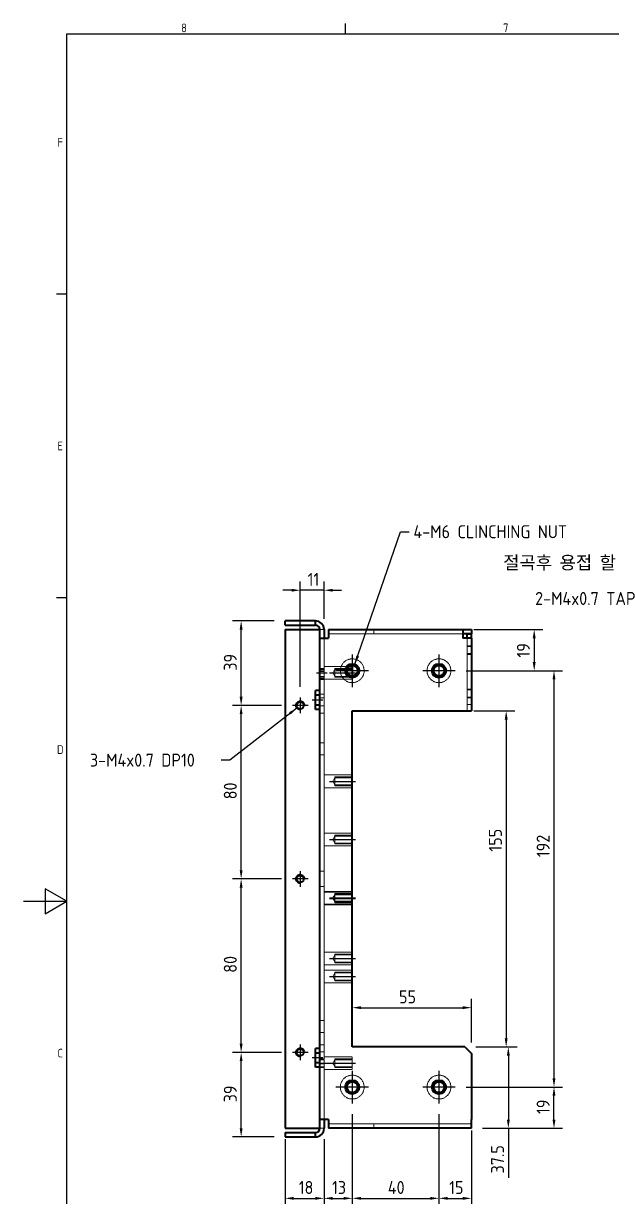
# Model space of a CAD drawing. Header units: millimetres. Extents: x 0 to 1188, y 0 to 840.
# Drawn here: x 0 to 271, y 284 to 825 of the extents above; entities that cross this region are included whole.
import ezdxf

# ---------------------------------------------------------------- set-up
doc = ezdxf.new("R2010")
doc.units = ezdxf.units.MM
doc.header["$LTSCALE"] = 2
doc.linetypes.add('CHAIN', pattern=[0.7087, 0.4724, -0.0591, 0.1181, -0.0591])
doc.linetypes.add('DASHED', pattern=[0.2067, 0.1654, -0.0413])
doc.layers.get('0').update_dxf_attribs({"color": 3, "lineweight": 25, "true_color": 0x00ff00})
for name, color, linetype, lineweight, true_color in [('가려진 것(ISO)', 2, 'DASHED', 18, 0xffff00), ('가시적인 것(ISO)', 3, 'Continuous', 40, 0x00ff00), ('가시적인 좁은 것(ISO)', 3, 'Continuous', 35, 0x00ff00), ('기호(ISO)', 5, 'Continuous', 25, 0x0000ff), ('중심 표식(ISO)', 1, 'Continuous', 25, 0xff0000), ('중심선(ISO)', 1, 'Continuous', 25, 0xff0000), ('치수(ISO)', 2, 'Continuous', 25, 0xffff00)]:
    doc.layers.add(name, color=color, linetype=linetype, lineweight=lineweight, true_color=true_color)
doc.layers.add('경계(ISO)', color=7, linetype='Continuous', lineweight=25)
doc.styles.add('문자 텍스트_PSTEK_POSCO', font='isocp.shx')
doc.styles.add('치수 텍스트_PSTEK_POSCO', font='isocp.shx')
doc.dimstyles.new('치수_PSTEK_POSCO', dxfattribs={"dimscale": 2, "dimtxt": 3, "dimasz": 2, "dimexe": 2, "dimexo": 2.5, "dimgap": 1, "dimtad": 1, "dimrnd": 1e-08, "dimdsep": 46, "dimtxsty": '치수 텍스트_PSTEK_POSCO', "dimcen": 0.09, "dimdle": 10, "dimclrd": 7, "dimclre": 7, "dimclrt": 2, "dimadec": 1, "dimazin": 2, "dimtfac": 1, "dimtmove": 0, "dimatfit": 3, "dimfxl": 1, "dimtolj": 1, "dimlwd": -1, "dimlwe": -1, "dimarcsym": 0})
doc.dimstyles.new('치수_PSTEK_POSCO$7', dxfattribs={"dimscale": 2, "dimtxt": 3, "dimasz": 2, "dimexe": 2, "dimexo": 2.5, "dimgap": 1, "dimtad": 1, "dimrnd": 1e-08, "dimdsep": 46, "dimtxsty": '치수 텍스트_PSTEK_POSCO', "dimcen": 0.09, "dimdle": 10, "dimclrd": 7, "dimclre": 7, "dimclrt": 2, "dimadec": 1, "dimazin": 2, "dimtfac": 1, "dimtmove": 0, "dimatfit": 3, "dimfxl": 1, "dimtolj": 1, "dimlwd": -1, "dimlwe": -1, "dimarcsym": 0})

# ---------------------------------------------------------------- blocks, each defined once
blk = doc.blocks.new('경계 Default Border')
at = {"layer": '경계(ISO)'}
for p, q in [((74.25, 410), (74.25, 412.4)), ((10, 350), (7.6, 350)), ((10, 280), (7.6, 280))]:
    blk.add_line(p, q, dxfattribs=at)
at = {"layer": '경계(ISO)', "flags": 128}
for points in [[(10, 10), (10, 410), (584, 410), (584, 10), (10, 10)], [(0, 210), (10, 210), (5, 212.89), (5, 207.11), (10, 210)]]:
    blk.add_lwpolyline(points, dxfattribs=at)
at = {"layer": '경계(ISO)', "color": 2, "true_color": 0xffff00, "char_height": 2, "attachment_point": 7, "style": '문자 텍스트_PSTEK_POSCO'}
for s, insert in [('8', (36.35, 410.38)), ('7', (110.6, 410.4)), ('F', (7.82, 384)), ('E', (7.82, 313.98)), ('D', (7.71, 243.98)), ('C', (7.82, 173.98))]:
    blk.add_mtext(s, dxfattribs=dict(at, insert=insert))
blk = doc.blocks.new('*D22')
at = {"layer": 'Defpoints', "color": 0, "transparency": 16777216}
for p in [(151.66, 370.93), (206.66, 370.93), (206.66, 349.81)]:
    blk.add_point(p, dxfattribs=at)
at = {"layer": '치수(ISO)', "color": 7, "transparency": 16777216}
for p, q in [((206.66, 354.81), (206.66, 374.93)), ((155.66, 370.93), (202.66, 370.93))]:
    blk.add_line(p, q, dxfattribs=at)
for points in [[(155.66, 371.6), (155.66, 370.27), (151.66, 370.93)], [(202.66, 371.6), (202.66, 370.27), (206.66, 370.93)]]:
    blk.add_solid(points, dxfattribs=at)
at = {"layer": '치수(ISO)', "color": 2, "transparency": 16777216, "insert": (173.23, 375.93), "char_height": 6, "attachment_point": 4, "style": '치수 텍스트_PSTEK_POSCO'}
blk.add_mtext('\\A1;55', dxfattribs=at)
blk = doc.blocks.new('*D23')
at = {"layer": 'Defpoints', "color": 0, "transparency": 16777216}
for p in [(203.66, 352.81), (223.66, 352.81), (206.66, 315.31)]:
    blk.add_point(p, dxfattribs=at)
at = {"layer": '치수(ISO)', "color": 7, "transparency": 16777216}
for p, q in [((208.66, 352.81), (227.66, 352.81)), ((223.66, 348.81), (223.66, 319.31)), ((211.66, 315.31), (227.66, 315.31)), ((223.66, 315.31), (223.66, 292.46))]:
    blk.add_line(p, q, dxfattribs=at)
for points in [[(222.99, 348.81), (224.32, 348.81), (223.66, 352.81)], [(222.99, 319.31), (224.32, 319.31), (223.66, 315.31)]]:
    blk.add_solid(points, dxfattribs=at)
at = {"layer": '치수(ISO)', "color": 2, "transparency": 16777216, "insert": (218.66, 294.46), "char_height": 6, "attachment_point": 4, "rotation": 90, "style": '치수 텍스트_PSTEK_POSCO'}
blk.add_mtext('\\A1;37.5', dxfattribs=at)
blk = doc.blocks.new('*D24')
at = {"layer": 'Defpoints', "color": 0, "transparency": 16777216}
for p in [(202.66, 507.81), (203.66, 352.81), (222.66, 352.81)]:
    blk.add_point(p, dxfattribs=at)
at = {"layer": '치수(ISO)', "color": 7, "transparency": 16777216}
for p, q in [((207.66, 507.81), (226.66, 507.81)), ((222.66, 503.81), (222.66, 356.81)), ((208.66, 352.81), (226.66, 352.81))]:
    blk.add_line(p, q, dxfattribs=at)
for points in [[(221.99, 503.81), (223.32, 503.81), (222.66, 507.81)], [(221.99, 356.81), (223.32, 356.81), (222.66, 352.81)]]:
    blk.add_solid(points, dxfattribs=at)
at = {"layer": '치수(ISO)', "color": 2, "transparency": 16777216, "insert": (217.66, 442.88), "char_height": 6, "attachment_point": 4, "rotation": 90, "style": '치수 텍스트_PSTEK_POSCO'}
blk.add_mtext('\\A1;155', dxfattribs=at)
blk = doc.blocks.new('*D25')
at = {"layer": 'Defpoints', "color": 0, "transparency": 16777216}
for p in [(120.66, 315.31), (206.66, 315.31), (206.66, 249.26)]:
    blk.add_point(p, dxfattribs=at)
at = {"layer": '치수(ISO)', "color": 7, "transparency": 16777216}
for p, q in [((120.66, 310.31), (120.66, 245.26)), ((206.66, 310.31), (206.66, 245.26)), ((124.66, 249.26), (202.66, 249.26))]:
    blk.add_line(p, q, dxfattribs=at)
for points in [[(124.66, 249.93), (124.66, 248.59), (120.66, 249.26)], [(202.66, 249.93), (202.66, 248.59), (206.66, 249.26)]]:
    blk.add_solid(points, dxfattribs=at)
at = {"layer": '치수(ISO)', "color": 2, "transparency": 16777216, "insert": (160.21, 254.26), "char_height": 6, "attachment_point": 4, "style": '치수 텍스트_PSTEK_POSCO'}
blk.add_mtext('\\A1;86', dxfattribs=at)
blk = doc.blocks.new('*D26')
at = {"layer": 'Defpoints', "color": 0, "transparency": 16777216}
for p in [(120.66, 315.31), (138.66, 315.31), (138.66, 283)]:
    blk.add_point(p, dxfattribs=at)
at = {"layer": '치수(ISO)', "color": 7, "transparency": 16777216}
for p, q in [((120.66, 310.31), (120.66, 279)), ((138.66, 310.31), (138.66, 279)), ((124.66, 283), (134.66, 283))]:
    blk.add_line(p, q, dxfattribs=at)
for points in [[(124.66, 283.67), (124.66, 282.34), (120.66, 283)], [(134.66, 283.67), (134.66, 282.34), (138.66, 283)]]:
    blk.add_solid(points, dxfattribs=at)
at = {"layer": '치수(ISO)', "color": 2, "transparency": 16777216, "insert": (126.96, 288), "char_height": 6, "attachment_point": 4, "style": '치수 텍스트_PSTEK_POSCO'}
blk.add_mtext('\\A1;18', dxfattribs=at)
blk = doc.blocks.new('*D27')
at = {"layer": 'Defpoints', "color": 0, "transparency": 16777216}
for p in [(138.66, 315.31), (206.66, 315.31), (206.66, 265.31)]:
    blk.add_point(p, dxfattribs=at)
at = {"layer": '치수(ISO)', "color": 7, "transparency": 16777216}
for p, q in [((138.66, 310.31), (138.66, 261.31)), ((206.66, 310.31), (206.66, 261.31)), ((142.66, 265.31), (202.66, 265.31))]:
    blk.add_line(p, q, dxfattribs=at)
for points in [[(142.66, 265.97), (142.66, 264.64), (138.66, 265.31)], [(202.66, 265.97), (202.66, 264.64), (206.66, 265.31)]]:
    blk.add_solid(points, dxfattribs=at)
at = {"layer": '치수(ISO)', "color": 2, "transparency": 16777216, "insert": (169.18, 270.31), "char_height": 6, "attachment_point": 4, "style": '치수 텍스트_PSTEK_POSCO'}
blk.add_mtext('\\A1;68', dxfattribs=at)
blk = doc.blocks.new('*D28')
at = {"layer": 'Defpoints', "color": 0, "transparency": 16777216}
for p in [(100.41, 350.31), (124.04, 350.31), (120.66, 311.31)]:
    blk.add_point(p, dxfattribs=at)
at = {"layer": '치수(ISO)', "color": 7, "transparency": 16777216}
for p, q in [((119.04, 350.31), (96.41, 350.31)), ((100.41, 315.31), (100.41, 346.31)), ((115.66, 311.31), (96.41, 311.31))]:
    blk.add_line(p, q, dxfattribs=at)
for points in [[(99.74, 346.31), (101.07, 346.31), (100.41, 350.31)], [(99.74, 315.31), (101.07, 315.31), (100.41, 311.31)]]:
    blk.add_solid(points, dxfattribs=at)
at = {"layer": '치수(ISO)', "color": 2, "transparency": 16777216, "insert": (95.41, 327.27), "char_height": 6, "attachment_point": 4, "rotation": 90, "style": '치수 텍스트_PSTEK_POSCO'}
blk.add_mtext('\\A1;39', dxfattribs=at)
blk = doc.blocks.new('*D29')
at = {"layer": 'Defpoints', "color": 0, "transparency": 16777216}
for p in [(100.41, 430.31), (124.04, 430.31), (124.04, 350.31)]:
    blk.add_point(p, dxfattribs=at)
at = {"layer": '치수(ISO)', "color": 7, "transparency": 16777216}
for p, q in [((119.04, 430.31), (96.41, 430.31)), ((100.41, 354.31), (100.41, 426.31)), ((119.04, 350.31), (96.41, 350.31))]:
    blk.add_line(p, q, dxfattribs=at)
for points in [[(99.74, 426.31), (101.07, 426.31), (100.41, 430.31)], [(99.74, 354.31), (101.07, 354.31), (100.41, 350.31)]]:
    blk.add_solid(points, dxfattribs=at)
at = {"layer": '치수(ISO)', "color": 2, "transparency": 16777216, "insert": (95.41, 387.02), "char_height": 6, "attachment_point": 4, "rotation": 90, "style": '치수 텍스트_PSTEK_POSCO'}
blk.add_mtext('\\A1;80', dxfattribs=at)
blk = doc.blocks.new('*D30')
at = {"layer": 'Defpoints', "color": 0, "transparency": 16777216}
for p in [(100.41, 510.31), (124.04, 510.31), (124.04, 430.31)]:
    blk.add_point(p, dxfattribs=at)
at = {"layer": '치수(ISO)', "color": 7, "transparency": 16777216}
for p, q in [((119.04, 510.31), (96.41, 510.31)), ((100.41, 434.31), (100.41, 506.31)), ((119.04, 430.31), (96.41, 430.31))]:
    blk.add_line(p, q, dxfattribs=at)
for points in [[(99.74, 506.31), (101.07, 506.31), (100.41, 510.31)], [(99.74, 434.31), (101.07, 434.31), (100.41, 430.31)]]:
    blk.add_solid(points, dxfattribs=at)
at = {"layer": '치수(ISO)', "color": 2, "transparency": 16777216, "insert": (95.41, 467.02), "char_height": 6, "attachment_point": 4, "rotation": 90, "style": '치수 텍스트_PSTEK_POSCO'}
blk.add_mtext('\\A1;80', dxfattribs=at)
blk = doc.blocks.new('*D31')
at = {"layer": 'Defpoints', "color": 0, "transparency": 16777216}
for p in [(100.41, 549.31), (120.66, 549.31), (124.04, 510.31)]:
    blk.add_point(p, dxfattribs=at)
at = {"layer": '치수(ISO)', "color": 7, "transparency": 16777216}
for p, q in [((115.66, 549.31), (96.41, 549.31)), ((100.41, 514.31), (100.41, 545.31)), ((119.04, 510.31), (96.41, 510.31))]:
    blk.add_line(p, q, dxfattribs=at)
for points in [[(99.74, 545.31), (101.07, 545.31), (100.41, 549.31)], [(99.74, 514.31), (101.07, 514.31), (100.41, 510.31)]]:
    blk.add_solid(points, dxfattribs=at)
at = {"layer": '치수(ISO)', "color": 2, "transparency": 16777216, "insert": (95.41, 526.31), "char_height": 6, "attachment_point": 4, "rotation": 90, "style": '치수 텍스트_PSTEK_POSCO'}
blk.add_mtext('\\A1;39', dxfattribs=at)
blk = doc.blocks.new('*D32')
at = {"layer": 'Defpoints', "color": 0, "transparency": 16777216}
for p in [(202.66, 545.31), (199.16, 526.31), (235.58, 526.31)]:
    blk.add_point(p, dxfattribs=at)
at = {"layer": '치수(ISO)', "color": 7, "transparency": 16777216}
for p, q in [((207.66, 545.31), (239.58, 545.31)), ((235.58, 541.31), (235.58, 530.31)), ((204.16, 526.31), (239.58, 526.31))]:
    blk.add_line(p, q, dxfattribs=at)
for points in [[(234.91, 541.31), (236.24, 541.31), (235.58, 545.31)], [(234.91, 530.31), (236.24, 530.31), (235.58, 526.31)]]:
    blk.add_solid(points, dxfattribs=at)
at = {"layer": '치수(ISO)', "color": 2, "transparency": 16777216, "insert": (230.58, 532.39), "char_height": 6, "attachment_point": 4, "rotation": 90, "style": '치수 텍스트_PSTEK_POSCO'}
blk.add_mtext('\\A1;19', dxfattribs=at)
blk = doc.blocks.new('*D33')
at = {"layer": 'Defpoints', "color": 0, "transparency": 16777216}
for p in [(199.16, 334.31), (244.71, 334.31), (206.66, 315.31)]:
    blk.add_point(p, dxfattribs=at)
at = {"layer": '치수(ISO)', "color": 7, "transparency": 16777216}
for p, q in [((204.16, 334.31), (248.71, 334.31)), ((244.71, 319.31), (244.71, 330.31)), ((211.66, 315.31), (248.71, 315.31))]:
    blk.add_line(p, q, dxfattribs=at)
for points in [[(244.04, 330.31), (245.38, 330.31), (244.71, 334.31)], [(244.04, 319.31), (245.38, 319.31), (244.71, 315.31)]]:
    blk.add_solid(points, dxfattribs=at)
at = {"layer": '치수(ISO)', "color": 2, "transparency": 16777216, "insert": (239.71, 321.89), "char_height": 6, "attachment_point": 4, "rotation": 90, "style": '치수 텍스트_PSTEK_POSCO'}
blk.add_mtext('\\A1;19', dxfattribs=at)
blk = doc.blocks.new('*D34')
at = {"layer": 'Defpoints', "color": 0, "transparency": 16777216}
for p in [(191.66, 326.81), (206.66, 319.31), (206.66, 283)]:
    blk.add_point(p, dxfattribs=at)
at = {"layer": '치수(ISO)', "color": 7, "transparency": 16777216}
for p, q in [((191.66, 321.81), (191.66, 279)), ((206.66, 314.31), (206.66, 279)), ((195.66, 283), (202.66, 283))]:
    blk.add_line(p, q, dxfattribs=at)
for points in [[(195.66, 283.67), (195.66, 282.34), (191.66, 283)], [(202.66, 283.67), (202.66, 282.34), (206.66, 283)]]:
    blk.add_solid(points, dxfattribs=at)
at = {"layer": '치수(ISO)', "color": 2, "transparency": 16777216, "insert": (196.33, 288), "char_height": 6, "attachment_point": 4, "style": '치수 텍스트_PSTEK_POSCO'}
blk.add_mtext('\\A1;15', dxfattribs=at)
blk = doc.blocks.new('*D35')
at = {"layer": 'Defpoints', "color": 0, "transparency": 16777216}
for p in [(199.16, 526.31), (199.16, 334.31), (244.71, 334.31)]:
    blk.add_point(p, dxfattribs=at)
at = {"layer": '치수(ISO)', "color": 7, "transparency": 16777216}
for p, q in [((204.16, 526.31), (248.71, 526.31)), ((244.71, 522.31), (244.71, 338.31)), ((204.16, 334.31), (248.71, 334.31))]:
    blk.add_line(p, q, dxfattribs=at)
for points in [[(244.04, 522.31), (245.38, 522.31), (244.71, 526.31)], [(244.04, 338.31), (245.38, 338.31), (244.71, 334.31)]]:
    blk.add_solid(points, dxfattribs=at)
at = {"layer": '치수(ISO)', "color": 2, "transparency": 16777216, "insert": (239.71, 440.32), "char_height": 6, "attachment_point": 4, "rotation": 90, "style": '치수 텍스트_PSTEK_POSCO'}
blk.add_mtext('\\A1;192', dxfattribs=at)
blk = doc.blocks.new('*D36')
at = {"layer": 'Defpoints', "color": 0, "transparency": 16777216}
for p in [(151.66, 326.81), (191.66, 326.81), (191.66, 283)]:
    blk.add_point(p, dxfattribs=at)
at = {"layer": '치수(ISO)', "color": 7, "transparency": 16777216}
for p, q in [((151.66, 321.81), (151.66, 279)), ((191.66, 321.81), (191.66, 279)), ((155.66, 283), (187.66, 283))]:
    blk.add_line(p, q, dxfattribs=at)
for points in [[(155.66, 283.67), (155.66, 282.34), (151.66, 283)], [(187.66, 283.67), (187.66, 282.34), (191.66, 283)]]:
    blk.add_solid(points, dxfattribs=at)
at = {"layer": '치수(ISO)', "color": 2, "transparency": 16777216, "insert": (168.06, 288), "char_height": 6, "attachment_point": 4, "style": '치수 텍스트_PSTEK_POSCO'}
blk.add_mtext('\\A1;40', dxfattribs=at)
blk = doc.blocks.new('*D37')
at = {"layer": 'Defpoints', "color": 0, "transparency": 16777216}
for p in [(151.66, 326.81), (138.66, 315.31), (151.66, 283)]:
    blk.add_point(p, dxfattribs=at)
at = {"layer": '치수(ISO)', "color": 7, "transparency": 16777216}
for p, q in [((151.66, 321.81), (151.66, 279)), ((138.66, 310.31), (138.66, 279)), ((142.66, 283), (147.66, 283))]:
    blk.add_line(p, q, dxfattribs=at)
for points in [[(142.66, 283.67), (142.66, 282.34), (138.66, 283)], [(147.66, 283.67), (147.66, 282.34), (151.66, 283)]]:
    blk.add_solid(points, dxfattribs=at)
at = {"layer": '치수(ISO)', "color": 2, "transparency": 16777216, "insert": (142.33, 288), "char_height": 6, "attachment_point": 4, "style": '치수 텍스트_PSTEK_POSCO'}
blk.add_mtext('\\A1;13', dxfattribs=at)
blk = doc.blocks.new('*D81')
at = {"layer": 'Defpoints', "color": 0, "transparency": 16777216}
for p in [(127.66, 563.43), (138.66, 545.31), (127.66, 513.93)]:
    blk.add_point(p, dxfattribs=at)
at = {"layer": '치수(ISO)', "color": 7, "transparency": 16777216}
for p, q in [((123.66, 563.43), (119.66, 563.43)), ((127.66, 518.93), (127.66, 567.43)), ((138.66, 563.43), (127.66, 563.43)), ((138.66, 550.31), (138.66, 567.43)), ((142.66, 563.43), (146.66, 563.43))]:
    blk.add_line(p, q, dxfattribs=at)
for points in [[(123.66, 564.09), (123.66, 562.76), (127.66, 563.43)], [(142.66, 564.09), (142.66, 562.76), (138.66, 563.43)]]:
    blk.add_solid(points, dxfattribs=at)
at = {"layer": '치수(ISO)', "color": 2, "transparency": 16777216, "insert": (131.06, 568.43), "char_height": 6, "attachment_point": 4, "style": '치수 텍스트_PSTEK_POSCO'}
blk.add_mtext('\\A1;11', dxfattribs=at)

msp = doc.modelspace()

# ---------------------------------------------------------------- linework, layer by layer
at = {"layer": '가려진 것(ISO)'}
for p, q in [((136.6582, 545.3058), (138.6582, 545.3058)), ((138.6582, 541.3058), (138.6582, 319.3058)), ((202.6582, 543.3058), (140.6582, 543.3058)), ((161.6582, 545.3058), (161.6582, 543.3058)), ((204.6582, 507.8058), (204.6582, 541.3058)), ((206.6582, 537.8058), (204.6582, 537.8058)), ((204.6582, 537.4268), (206.6582, 537.4268)), ((204.6582, 534.1848), (206.6582, 534.1848)), ((204.6582, 533.8058), (206.6582, 533.8058)), ((138.6582, 527.3058), (136.6582, 527.3058)), ((136.6582, 526.9268), (138.6582, 526.9268)), ((138.6582, 526.3058), (136.6582, 526.3058)), ((136.6582, 525.9268), (138.6582, 525.9268)), ((138.6582, 528.2558), (150.161, 528.2558)), ((142.6842, 525.3058), (143.6582, 526.9268)), ((142.6842, 525.3058), (143.6582, 523.6848)), ((151.6582, 527.3058), (143.6582, 527.3058)), ((143.6582, 523.3058), (143.6582, 527.3058)), ((143.6582, 526.9268), (151.6582, 526.9268)), ((136.6582, 523.6848), (138.6582, 523.6848)), ((136.6582, 523.3058), (138.6582, 523.3058)), ((136.6582, 522.6848), (138.6582, 522.6848)), ((136.6582, 522.3058), (138.6582, 522.3058)), ((138.6582, 522.3558), (151.6582, 522.3558)), ((143.6582, 523.6848), (151.6582, 523.6848)), ((143.6582, 523.3058), (151.6582, 523.3058)), ((151.6582, 523.8473), (151.6582, 522.3558)), ((136.6582, 515.3058), (134.6582, 515.3058)), ((136.6582, 514.8728), (134.6582, 514.8728)), ((136.6582, 515.5558), (138.6582, 515.5558)), ((206.6582, 517.8058), (204.6582, 517.8058)), ((204.6582, 517.4268), (206.6582, 517.4268)), ((204.6582, 514.1848), (206.6582, 514.1848)), ((136.6582, 510.7388), (134.6582, 510.7388)), ((134.6582, 510.3058), (136.6582, 510.3058)), ((136.6582, 513.8058), (138.6582, 513.8058)), ((136.6582, 510.0558), (138.6582, 510.0558)), ((204.6582, 513.8058), (206.6582, 513.8058)), ((204.6582, 510.8058), (206.6582, 510.8058)), ((136.6582, 506.8058), (138.6582, 506.8058)), ((136.6582, 493.0558), (138.6582, 493.0558)), ((136.6582, 487.5558), (138.6582, 487.5558)), ((138.6582, 478.2558), (151.6582, 478.2558)), ((142.6842, 475.3058), (143.6582, 476.9268)), ((151.6582, 477.3058), (143.6582, 477.3058)), ((143.6582, 473.3058), (143.6582, 477.3058)), ((143.6582, 476.9268), (151.6582, 476.9268)), ((138.6582, 472.3558), (151.6582, 472.3558)), ((142.6842, 475.3058), (143.6582, 473.6848)), ((143.6582, 473.6848), (151.6582, 473.6848)), ((143.6582, 473.3058), (151.6582, 473.3058)), ((138.6582, 451.4058), (151.6582, 451.4058)), ((142.6842, 448.4558), (143.6582, 450.0768)), ((151.6582, 450.4558), (143.6582, 450.4558)), ((143.6582, 446.4558), (143.6582, 450.4558)), ((143.6582, 450.0768), (151.6582, 450.0768)), ((138.6582, 445.5058), (151.6582, 445.5058)), ((142.6842, 448.4558), (143.6582, 446.8348)), ((143.6582, 446.8348), (151.6582, 446.8348)), ((143.6582, 446.4558), (151.6582, 446.4558)), ((136.6582, 433.8058), (138.6582, 433.8058)), ((136.6582, 426.8058), (138.6582, 426.8058)), ((138.6582, 424.5558), (151.6582, 424.5558)), ((138.6582, 424.2558), (151.6582, 424.2558)), ((142.6842, 421.6058), (143.6582, 423.2268)), ((142.6842, 421.3058), (143.6582, 422.9268)), ((151.6582, 423.6058), (143.6582, 423.6058)), ((143.6582, 419.6058), (143.6582, 423.6058)), ((151.6582, 423.3058), (143.6582, 423.3058)), ((143.6582, 423.2268), (151.6582, 423.2268)), ((143.6582, 422.9268), (151.6582, 422.9268)), ((138.6582, 418.6558), (151.6582, 418.6558)), ((138.6582, 418.3558), (151.6582, 418.3558)), ((142.6842, 421.6058), (143.6582, 419.9848)), ((142.6842, 421.3058), (143.6582, 419.6848)), ((143.6582, 419.9848), (151.6582, 419.9848)), ((143.6582, 419.6848), (151.6582, 419.6848)), ((143.6582, 419.3058), (143.6582, 419.6058)), ((143.6582, 419.6058), (151.6582, 419.6058)), ((143.6582, 419.3058), (151.6582, 419.3058)), ((138.6582, 396.5558), (151.6582, 396.5558)), ((142.6842, 393.6058), (143.6582, 395.2268)), ((151.6582, 395.6058), (143.6582, 395.6058)), ((143.6582, 391.6058), (143.6582, 395.6058)), ((143.6582, 395.2268), (151.6582, 395.2268)), ((138.6582, 390.6558), (151.6582, 390.6558)), ((142.6842, 393.6058), (143.6582, 391.9848)), ((143.6582, 391.9848), (151.6582, 391.9848)), ((143.6582, 391.6058), (151.6582, 391.6058)), ((138.6582, 388.2558), (151.6582, 388.2558)), ((142.6842, 385.3058), (143.6582, 386.9268)), ((142.6842, 385.3058), (143.6582, 383.6848)), ((151.6582, 387.3058), (143.6582, 387.3058)), ((143.6582, 383.3058), (143.6582, 387.3058)), ((143.6582, 386.9268), (151.6582, 386.9268)), ((138.6582, 382.3558), (151.6582, 382.3558)), ((143.6582, 383.6848), (151.6582, 383.6848)), ((143.6582, 383.3058), (151.6582, 383.3058)), ((136.6582, 365.0558), (138.6582, 365.0558)), ((136.6582, 359.5558), (138.6582, 359.5558)), ((136.6582, 353.8058), (138.6582, 353.8058)), ((136.6582, 350.3058), (134.6582, 350.3058)), ((136.6582, 349.8728), (134.6582, 349.8728)), ((136.6582, 350.5558), (138.6582, 350.5558)), ((138.6582, 347.3058), (136.6582, 347.3058)), ((136.6582, 346.9268), (138.6582, 346.9268)), ((136.6582, 346.8058), (138.6582, 346.8058)), ((138.6582, 348.2558), (151.6582, 348.2558)), ((142.6842, 345.3058), (143.6582, 346.9268)), ((151.6582, 347.3058), (143.6582, 347.3058)), ((143.6582, 343.3058), (143.6582, 347.3058)), ((143.6582, 346.9268), (151.6582, 346.9268)), ((151.6582, 348.2558), (151.6582, 342.3558)), ((136.6582, 345.7388), (134.6582, 345.7388)), ((134.6582, 345.3058), (136.6582, 345.3058)), ((136.6582, 345.0558), (138.6582, 345.0558)), ((136.6582, 343.6848), (138.6582, 343.6848)), ((136.6582, 343.3058), (138.6582, 343.3058)), ((138.6582, 342.3558), (151.6582, 342.3558)), ((142.6842, 345.3058), (143.6582, 343.6848)), ((143.6582, 343.6848), (151.6582, 343.6848)), ((143.6582, 343.3058), (151.6582, 343.3058)), ((136.6582, 315.3058), (138.6582, 315.3058)), ((140.6582, 317.3058), (206.6582, 317.3058)), ((161.6582, 317.3058), (161.6582, 315.3058))]:
    msp.add_line(p, q, dxfattribs=at)
for centre in [(151.6582, 526.3058), (191.6582, 526.3058), (151.6582, 334.3058), (191.6582, 334.3058)]:
    msp.add_circle(centre, 5.5, dxfattribs=at)
at = {"layer": '가시적인 것(ISO)'}
for p, q in [((134.6582, 549.3058), (120.6582, 549.3058)), ((120.6582, 547.3058), (120.6582, 549.3058)), ((120.6582, 547.3058), (134.6582, 547.3058)), ((134.6582, 547.3058), (134.6582, 549.3058)), ((120.6582, 545.3058), (134.6582, 545.3058)), ((120.6582, 545.3058), (120.6582, 315.3058)), ((134.6582, 545.3058), (136.6582, 545.3058)), ((136.6582, 541.3058), (136.6582, 545.3058)), ((136.6582, 541.3058), (140.6582, 541.3058)), ((136.6582, 319.3058), (136.6582, 541.3058)), ((138.6582, 545.3058), (138.6582, 541.3058)), ((140.6582, 545.3058), (202.6582, 545.3058)), ((140.6582, 545.3058), (140.6582, 541.3058)), ((202.6582, 545.3058), (202.6582, 541.3058)), ((202.6582, 545.3058), (206.6582, 545.3058)), ((206.6582, 543.3058), (202.6582, 543.3058)), ((206.1223, 541.3058), (202.6582, 541.3058)), ((206.6582, 543.2058), (204.6582, 543.2058)), ((204.6582, 541.3058), (204.6582, 543.2058)), ((206.6582, 541.3058), (206.1223, 541.3058)), ((206.6582, 545.3058), (206.6582, 543.3058)), ((206.6582, 541.3058), (206.6582, 543.2058)), ((206.6582, 541.3058), (206.6582, 507.8058)), ((150.161, 528.2558), (151.6582, 528.2558)), ((151.6582, 528.2558), (151.6582, 523.8473)), ((134.6582, 508.4558), (134.6582, 517.1558)), ((136.6582, 517.1558), (134.6582, 517.1558)), ((136.6582, 508.4558), (134.6582, 508.4558)), ((151.6582, 352.8058), (151.6582, 507.8058)), ((151.6582, 507.8058), (202.6582, 507.8058)), ((202.6582, 507.8058), (206.6582, 507.8058)), ((134.6582, 343.4558), (134.6582, 352.1558)), ((136.6582, 352.1558), (134.6582, 352.1558)), ((203.6582, 352.8058), (151.6582, 352.8058)), ((203.6582, 352.8058), (206.6582, 349.8058)), ((206.6582, 349.8058), (206.6582, 319.3058)), ((136.6582, 343.4558), (134.6582, 343.4558)), ((136.6582, 315.3058), (136.6582, 319.3058)), ((140.6582, 319.3058), (136.6582, 319.3058)), ((138.6582, 319.3058), (138.6582, 315.3058)), ((140.6582, 319.3058), (140.6582, 315.3058)), ((206.6582, 315.3058), (206.6582, 319.3058)), ((120.6582, 315.3058), (134.6582, 315.3058)), ((134.6582, 315.3058), (136.6582, 315.3058)), ((206.6582, 315.3058), (140.6582, 315.3058)), ((120.6582, 313.3058), (134.6582, 313.3058)), ((120.6582, 313.3058), (120.6582, 311.3058)), ((120.6582, 311.3058), (134.6582, 311.3058)), ((134.6582, 311.3058), (134.6582, 313.3058))]:
    msp.add_line(p, q, dxfattribs=at)
for centre, radius in [((151.6582, 526.3058), 3.25), ((151.6582, 526.3058), 2.4585), ((191.6582, 526.3058), 3.25), ((191.6582, 526.3058), 2.4585), ((127.6582, 510.3058), 1.621), ((127.6582, 430.3058), 1.621), ((127.6582, 350.3058), 1.621), ((151.6582, 334.3058), 3.25), ((151.6582, 334.3058), 2.4585), ((191.6582, 334.3058), 3.25), ((191.6582, 334.3058), 2.4585)]:
    msp.add_circle(centre, radius, dxfattribs=at)
for centre, radius, start, end in [((134.6582, 545.3058), 4, 0, 90), ((134.6582, 545.3058), 2, 0, 90), ((134.6582, 315.3058), 4, 270, 0), ((134.6582, 315.3058), 2, 270, 0)]:
    msp.add_arc(centre, radius, start, end, dxfattribs=at)
at = {"layer": '가시적인 좁은 것(ISO)'}
for centre, radius in [((151.6582, 526.3058), 3), ((191.6582, 526.3058), 3), ((127.6582, 510.3058), 2), ((127.6582, 430.3058), 2), ((127.6582, 350.3058), 2), ((151.6582, 334.3058), 3), ((191.6582, 334.3058), 3)]:
    msp.add_arc(centre, radius, 10, 280, dxfattribs=at)
at = {"layer": '중심 표식(ISO)', "linetype": 'CHAIN'}
for p, q in [((151.6582, 533.8058), (151.6582, 518.8058)), ((191.6582, 533.8058), (191.6582, 518.8058)), ((159.1582, 526.3058), (144.1582, 526.3058)), ((199.1582, 526.3058), (184.1582, 526.3058)), ((127.6582, 513.9268), (127.6582, 506.6848)), ((131.2792, 510.3058), (124.0372, 510.3058)), ((127.6582, 433.9268), (127.6582, 426.6848)), ((131.2792, 430.3058), (124.0372, 430.3058)), ((127.6582, 353.9268), (127.6582, 346.6848)), ((131.2792, 350.3058), (124.0372, 350.3058)), ((151.6582, 341.8058), (151.6582, 326.8058)), ((191.6582, 341.8058), (191.6582, 326.8058)), ((159.1582, 334.3058), (144.1582, 334.3058)), ((199.1582, 334.3058), (184.1582, 334.3058))]:
    msp.add_line(p, q, dxfattribs=at)
at = {"layer": '중심선(ISO)', "linetype": 'CHAIN'}
for p, q in [((135.1582, 525.3058), (140.1582, 525.3058)), ((141.1842, 525.3058), (153.1582, 525.3058)), ((138.1582, 512.8058), (133.1582, 512.8058)), ((141.1842, 475.3058), (153.1582, 475.3058)), ((141.1842, 448.4558), (153.1582, 448.4558)), ((141.1842, 421.6058), (153.1582, 421.6058)), ((141.1842, 421.3058), (153.1582, 421.3058)), ((141.1842, 393.6058), (153.1582, 393.6058)), ((141.1842, 385.3058), (153.1582, 385.3058)), ((138.1582, 347.8058), (133.1582, 347.8058)), ((137.1582, 345.3058), (153.1582, 345.3058))]:
    msp.add_line(p, q, dxfattribs=at)

# ---------------------------------------------------------------- block references
at = {"xscale": 2, "yscale": 2, "zscale": 2}
msp.add_blockref('경계 Default Border', (0, 0), dxfattribs=at)

# ---------------------------------------------------------------- texts
at = {"layer": '기호(ISO)', "color": 2, "true_color": 0xffff00, "char_height": 6, "attachment_point": 4, "style": '치수 텍스트_PSTEK_POSCO'}
for s, insert, width in [('{\\fISOCP|b0|i0;\\H6.0000;4-M6 CLINCHING NUT}', (179.8739, 590.4178), 81.353998), ('{\\fISOCP|b0|i0;\\H6.0000;절곡후 용접 할 것.}', (221.255, 575.8531), 74.824796)]:
    msp.add_mtext(s, dxfattribs=dict(at, insert=insert, width=width))
at = {"layer": '기호(ISO)', "color": 2, "true_color": 0xffff00, "char_height": 6, "attachment_point": 4, "line_spacing_factor": 0.525, "style": '치수 텍스트_PSTEK_POSCO'}
for s, insert, width in [('{2-M4x0.7 TAP}', (236.0037, 559.6221), 56.576855), ('{3-M4x0.7 DP10}', (30.6589, 485.087), 58.599266)]:
    msp.add_mtext(s, dxfattribs=dict(at, insert=insert, width=width))

# ---------------------------------------------------------------- dimensions: what is measured, and where the dimension line sits
at = {"layer": '치수(ISO)', "color": 7}
for base, p1, p2, angle, override, picture, middle in [((127.6582, 563.4269), (138.6582, 545.3058), (127.6582, 513.9268), 180, {"dimdec": 2, "dimtp": 0, "dimtm": 0, "dimtdec": 2, "dimtofl": 1, "dimatfit": 1}, '*D81', (133.1582, 563.4269)), ((100.4051, 549.3058), (124.0372, 510.3058), (120.6582, 549.3058), 90, {"dimdec": 2, "dimtp": 0, "dimtm": 0, "dimtdec": 2, "dimtofl": 0, "dimatfit": 1}, '*D31', (100.4051, 529.8258)), ((235.5762, 526.3058), (202.6582, 545.3058), (199.1582, 526.3058), 90, {"dimdec": 2, "dimtp": 0, "dimtm": 0, "dimtdec": 2, "dimtofl": 0, "dimatfit": 1}, '*D32', (235.5762, 535.3058)), ((244.7091, 334.3058), (199.1582, 526.3058), (199.1582, 334.3058), 90, {"dimdec": 2, "dimtp": 0, "dimtm": 0, "dimtdec": 2, "dimtofl": 0, "dimatfit": 1}, '*D35', (244.7091, 445.3058)), ((100.4051, 510.3058), (124.0372, 430.3058), (124.0372, 510.3058), 90, {"dimdec": 2, "dimtp": 0, "dimtm": 0, "dimtdec": 2, "dimtofl": 0, "dimatfit": 1}, '*D30', (100.4051, 470.3258)), ((222.6582, 352.8058), (202.6582, 507.8058), (203.6582, 352.8058), 270, {"dimdec": 2, "dimtp": 0, "dimtm": 0, "dimtdec": 2, "dimtofl": 0, "dimatfit": 1}, '*D24', (222.6582, 447.8058)), ((100.4051, 430.3058), (124.0372, 350.3058), (124.0372, 430.3058), 90, {"dimdec": 2, "dimtp": 0, "dimtm": 0, "dimtdec": 2, "dimtofl": 0, "dimatfit": 1}, '*D29', (100.4051, 390.3258)), ((223.6582, 352.8058), (206.6582, 315.3058), (203.6582, 352.8058), 90, {"dimdec": 2, "dimtp": 0, "dimtm": 0, "dimtdec": 2, "dimtofl": 0, "dimatfit": 2}, '*D23', (223.6582, 300.8845)), ((100.4051, 350.3058), (120.6582, 311.3058), (124.0372, 350.3058), 90, {"dimdec": 2, "dimtp": 0, "dimtm": 0, "dimtdec": 2, "dimtofl": 0, "dimatfit": 1}, '*D28', (100.4051, 330.7858)), ((244.7091, 334.3058), (206.6582, 315.3058), (199.1582, 334.3058), 90, {"dimdec": 2, "dimtp": 0, "dimtm": 0, "dimtdec": 2, "dimtofl": 0, "dimatfit": 1}, '*D33', (244.7091, 324.8058)), ((151.6582, 283.0035), (138.6582, 315.3058), (151.6582, 326.8058), 180, {"dimdec": 2, "dimtp": 0, "dimtm": 0, "dimtdec": 2, "dimtofl": 0, "dimatfit": 1}, '*D37', (145.1582, 283.0035)), ((191.6582, 283.0035), (151.6582, 326.8058), (191.6582, 326.8058), 180, {"dimdec": 2, "dimtp": 0, "dimtm": 0, "dimtdec": 2, "dimtofl": 0, "dimatfit": 1}, '*D36', (171.6582, 283.0035)), ((206.6582, 283.0035), (191.6582, 326.8058), (206.6582, 319.3058), 180, {"dimdec": 2, "dimtp": 0, "dimtm": 0, "dimtdec": 2, "dimtofl": 0, "dimatfit": 1}, '*D34', (199.1582, 283.0035)), ((206.6582, 249.2586), (120.6582, 315.3058), (206.6582, 315.3058), 180, {"dimdec": 2, "dimtp": 0, "dimtm": 0, "dimtdec": 2, "dimtofl": 0, "dimatfit": 1}, '*D25', (163.6582, 249.2586)), ((138.6582, 283.0035), (120.6582, 315.3058), (138.6582, 315.3058), 180, {"dimdec": 2, "dimtp": 0, "dimtm": 0, "dimtdec": 2, "dimtofl": 0, "dimatfit": 1}, '*D26', (129.6582, 283.0035)), ((206.6582, 265.3058), (138.6582, 315.3058), (206.6582, 315.3058), 180, {"dimdec": 2, "dimtp": 0, "dimtm": 0, "dimtdec": 2, "dimtofl": 0, "dimatfit": 1}, '*D27', (172.6582, 265.3058))]:
    dim = msp.add_linear_dim(base=base, p1=p1, p2=p2, angle=angle, dimstyle='치수_PSTEK_POSCO', override=override, dxfattribs=at)
    dim.commit()
    dim.dimension.update_dxf_attribs({"geometry": picture, "text_midpoint": middle, "dimtype": 160})
dim = msp.add_linear_dim(base=(206.6582, 370.9317), p1=(151.6582, 370.9317), p2=(206.6582, 349.8058), dimstyle='치수_PSTEK_POSCO', override={"dimdec": 2, "dimse1": 1, "dimtp": 0, "dimtm": 0, "dimtdec": 2, "dimtofl": 0, "dimatfit": 1}, dxfattribs=at)
dim.commit()
dim.dimension.update_dxf_attribs({"geometry": '*D22', "text_midpoint": (176.6582, 370.9317), "dimtype": 160})

# ---------------------------------------------------------------- leaders
at = {"layer": '기호(ISO)', "color": 7, "annotation_type": 0, "has_hookline": 1}
for points, hookline_direction, text_width in [([(152.8738, 529.3198), (173.8739, 590.4178), (177.8739, 590.4178)], 0, 79.4288), ([(326.5393, 543.2058), (302.0798, 575.8531), (298.0798, 575.8531)], 1, 65.4509), ([(327.9242, 536.952), (304.2469, 560.6293), (294.5806, 559.6221)], 1, 48.7524), ([(126.0706, 509.0894), (95.2582, 485.087), (91.2582, 485.087)], 1, 50.4047)]:
    msp.add_leader(points, dimstyle='치수_PSTEK_POSCO$7', override={"dimtad": 0}, dxfattribs=dict(at, hookline_direction=hookline_direction, text_width=text_width))

doc.saveas('drawing.dxf')
